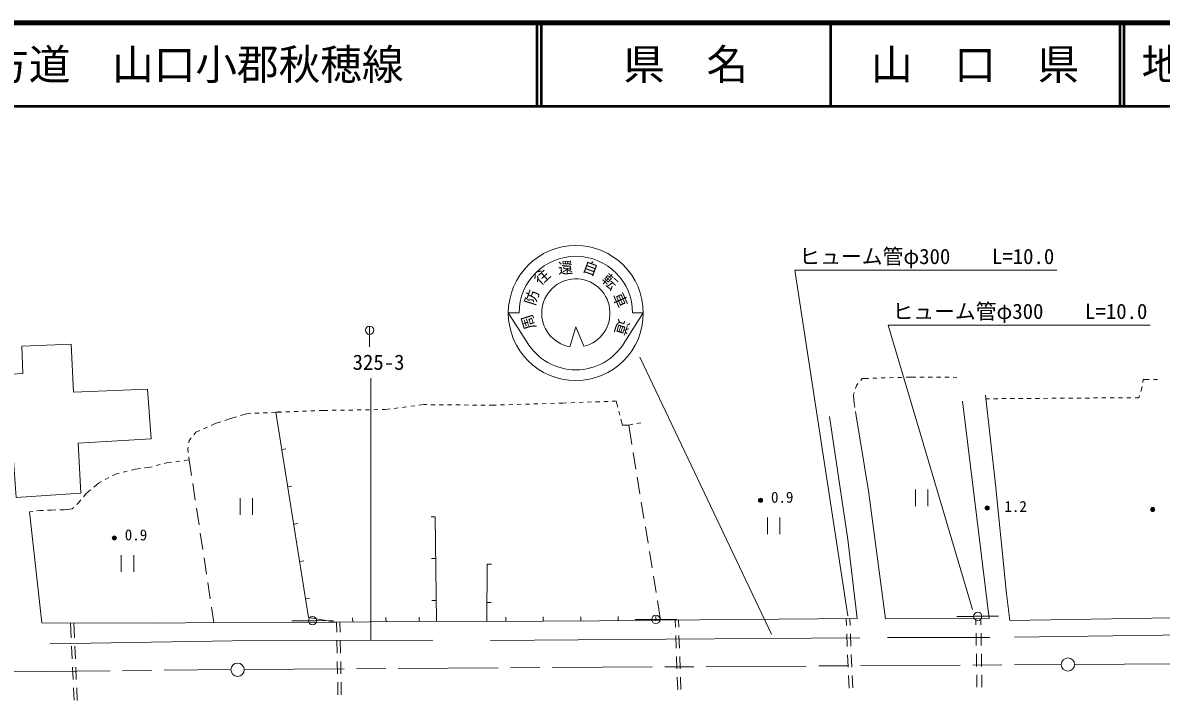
# Model space of a CAD drawing. Units: millimetres, scale not verified. Extents: x 40000 to 680000, y 20000 to 380000.
# Drawn here: x 236008 to 372734, y 299304 to 380000 of the extents above; entities that cross this region are included whole.
import ezdxf
from ezdxf.enums import TextEntityAlignment as Align

# ---------------------------------------------------------------- set-up
doc = ezdxf.new("R2010")
doc.units = ezdxf.units.MM
doc.header["$LTSCALE"] = 1000
doc.linetypes.add('CHAIN', pattern=[18.5, 12, -1.5, 3.5, -1.5])
for name, color, linetype, lineweight in [('M-BGD', 7, 'Continuous', 13), ('M-BMK', 2, 'CHAIN', 13), ('M-BMK-SRVR', 3, 'Continuous', 13), ('M-STR-HTXT', 7, 'Continuous', 13), ('M-STR-STRC', 7, 'Continuous', 13), ('M-STR-STRD', 7, 'Continuous', 13), ('M-TTL', 2, 'Continuous', 140), ('M-TTL-LINE', 7, 'Continuous', 50)]:
    doc.layers.add(name, color=color, linetype=linetype, lineweight=lineweight)
doc.layers.add('M-TTL-TXT', color=7, linetype='Continuous')
doc.styles.add('ＭＳ ゴシック', font='')
doc.styles.get('ＭＳ ゴシック').set_extended_font_data('MS Gothic')

msp = doc.modelspace()

# ---------------------------------------------------------------- linework, layer by layer
at = {"layer": 'M-BGD'}
for p, q in [((336119, 336483), (336012, 336131)), ((336314, 336707), (336119, 336483)), ((336837, 337308), (336642, 337085)), ((337584, 337331), (336837, 337308)), ((338583, 337361), (338084, 337346)), ((339583, 337391), (339083, 337376)), ((340582, 337421), (340083, 337406)), ((341582, 337451), (341082, 337436)), ((342829, 337488), (342082, 337466)), ((343252, 337485), (342829, 337488)), ((344252, 337478), (343752, 337482)), ((345252, 337472), (344752, 337475)), ((346252, 337465), (345752, 337468)), ((347252, 337458), (346752, 337462)), ((348175, 337452), (347752, 337455)), ((370439, 336348), (370384, 335999)), ((370572, 337192), (370517, 336842)), ((371287, 337187), (370572, 337192)), ((372287, 337180), (371787, 337184)), ((335867, 335652), (335761, 335299)), ((335761, 335299), (335868, 334331)), ((366099, 334984), (365600, 334980)), ((367099, 334991), (366599, 334987)), ((368099, 334998), (367599, 334995)), ((369099, 335006), (368599, 335002)), ((370025, 335012), (369599, 335009)), ((370119, 335271), (370025, 335012)), ((370384, 335999), (370290, 335741)), ((280117, 333659), (279547, 333586)), ((281109, 333787), (280613, 333723)), ((282101, 333914), (281605, 333850)), ((283092, 334041), (282596, 333978)), ((284158, 334178), (283588, 334105)), ((284534, 334175), (284158, 334178)), ((285534, 334166), (285034, 334170)), ((286534, 334157), (286034, 334162)), ((287534, 334149), (287034, 334153)), ((288534, 334140), (288034, 334144)), ((289534, 334131), (289034, 334136)), ((290534, 334123), (290034, 334127)), ((291534, 334114), (291034, 334118)), ((292410, 334106), (292034, 334110)), ((292882, 334121), (292410, 334106)), ((293881, 334152), (293382, 334136)), ((294881, 334182), (294381, 334167)), ((295881, 334213), (295381, 334198)), ((296880, 334244), (296380, 334229)), ((297880, 334275), (297380, 334259)), ((298879, 334306), (298379, 334290)), ((299879, 334336), (299379, 334321)), ((300850, 334366), (300378, 334352)), ((301313, 334383), (300850, 334366)), ((302313, 334420), (301813, 334401)), ((303312, 334456), (302812, 334438)), ((304311, 334492), (303812, 334474)), ((305311, 334528), (304811, 334510)), ((306310, 334565), (305810, 334547)), ((307273, 334600), (306810, 334583)), ((307460, 333881), (307273, 334600)), ((335868, 334331), (335951, 333833)), ((352100, 334882), (351674, 334879)), ((353100, 334889), (352600, 334886)), ((354100, 334897), (353600, 334893)), ((355100, 334904), (354600, 334900)), ((356100, 334911), (355600, 334908)), ((357100, 334918), (356600, 334915)), ((358100, 334926), (357600, 334922)), ((359100, 334933), (358600, 334929)), ((360100, 334940), (359600, 334937)), ((361100, 334947), (360600, 334944)), ((362100, 334955), (361600, 334951)), ((363100, 334962), (362600, 334958)), ((364100, 334969), (363600, 334966)), ((365100, 334976), (364600, 334973)), ((260962, 332510), (260284, 332284)), ((261674, 332724), (260962, 332510)), ((262864, 333084), (262152, 332869)), ((263389, 333110), (262864, 333084)), ((264388, 333161), (263888, 333136)), ((265386, 333211), (264887, 333186)), ((266411, 333263), (265886, 333237)), ((266411, 333263), (266905, 333342)), ((267089, 333288), (266411, 333263)), ((268088, 333325), (267589, 333306)), ((269088, 333362), (268588, 333343)), ((270087, 333398), (269587, 333380)), ((271086, 333435), (270587, 333417)), ((272264, 333478), (271586, 333453)), ((272656, 333484), (272264, 333478)), ((273656, 333499), (273156, 333492)), ((274656, 333514), (274156, 333506)), ((275656, 333529), (275156, 333521)), ((276656, 333543), (276156, 333536)), ((277655, 333558), (277155, 333551)), ((278655, 333573), (278155, 333565)), ((279547, 333586), (279155, 333580)), ((307713, 332914), (307586, 333397)), ((308026, 331711), (307839, 332430)), ((336032, 333339), (336115, 332842)), ((257269, 331089), (256782, 330877)), ((258186, 331488), (257728, 331289)), ((259132, 331900), (258645, 331688)), ((259810, 332126), (259132, 331900)), ((308780, 331729), (308026, 331711)), ((309260, 331818), (308780, 331729)), ((309161, 329399), (308780, 331729)), ((310233, 331998), (309752, 331909)), ((255993, 329873), (255944, 329581)), ((256233, 330178), (255993, 329873)), ((256782, 330877), (256542, 330571)), ((255862, 329088), (255813, 328796)), ((255813, 328796), (255868, 328416)), ((267122, 328788), (267616, 328867)), ((309646, 326438), (309323, 328412)), ((252521, 326985), (252038, 326858)), ((253266, 327182), (253005, 327113)), ((253886, 327263), (253266, 327182)), ((254877, 327394), (254382, 327328)), ((255993, 327540), (255373, 327459)), ((255939, 327921), (255993, 327540)), ((255993, 327540), (256275, 325690)), ((246339, 325414), (245896, 325182)), ((247149, 325836), (246782, 325645)), ((247596, 325949), (247149, 325836)), ((248566, 326193), (248081, 326071)), ((249499, 326428), (249051, 326315)), ((250148, 326513), (249499, 326428)), ((251293, 326661), (250644, 326577)), ((251554, 326730), (251293, 326661)), ((310131, 323478), (309808, 325452)), ((245086, 324760), (244531, 324285)), ((245452, 324951), (245086, 324760)), ((256425, 324702), (256727, 322724)), ((267833, 324313), (268327, 324391)), ((242991, 322735), (242700, 322374)), ((243597, 323486), (243305, 323125)), ((244151, 323960), (243597, 323486)), ((262114, 322943), (262114, 320943)), ((263614, 322943), (263614, 320943)), ((343218, 323984), (343218, 321984)), ((344718, 323984), (344718, 321984)), ((237197, 321365), (236820, 321324)), ((238071, 321459), (237694, 321418)), ((238494, 321482), (238071, 321459)), ((239417, 321531), (238994, 321508)), ((239965, 321543), (239417, 321531)), ((241013, 321567), (240465, 321554)), ((241928, 321656), (241013, 321567)), ((242131, 321845), (241928, 321656)), ((242700, 322374), (242497, 322185)), ((256877, 321736), (257178, 319759)), ((310616, 320517), (310293, 322491)), ((285553, 320706), (285053, 320701)), ((325440, 320647), (325440, 318647)), ((326940, 320647), (326940, 318647)), ((257329, 318770), (257630, 316793)), ((268544, 319838), (269038, 319916)), ((311101, 317557), (310778, 319530)), ((247834, 316126), (247834, 314126)), ((249334, 316126), (249334, 314126)), ((311586, 314596), (311263, 316570)), ((257781, 315804), (258082, 313827)), ((269255, 315363), (269749, 315441)), ((285603, 315697), (285103, 315692)), ((291795, 315019), (292295, 315016)), ((312071, 311636), (311748, 313609)), ((258233, 312838), (258534, 310861)), ((269966, 310888), (270460, 310966)), ((285653, 310688), (285153, 310683)), ((291772, 310450), (292272, 310448)), ((312614, 308318), (312233, 310649)), ((258684, 309873), (258966, 308022)), ((241833, 306184), (241753, 307980)), ((242218, 306183), (242138, 307978)), ((270306, 308241), (268307, 308217)), ((270306, 308247), (271306, 308247)), ((271306, 308250), (273306, 308262)), ((273698, 308077), (273721, 306852)), ((274103, 308090), (274126, 306865)), ((275633, 308094), (275628, 308594)), ((279633, 308130), (279628, 308630)), ((283632, 308166), (283628, 308666)), ((285678, 308184), (291760, 308166)), ((294012, 308178), (294009, 308678)), ((298517, 308202), (298514, 308702)), ((303022, 308226), (303019, 308726)), ((307526, 308250), (307524, 308750)), ((311545, 308401), (309545, 308392)), ((311545, 308404), (312545, 308404)), ((312031, 308273), (312029, 308773)), ((312545, 308409), (314544, 308433)), ((314367, 308333), (314397, 307463)), ((314753, 308336), (314783, 307467)), ((334894, 308505), (334929, 307662)), ((335334, 308511), (335368, 307668)), ((350204, 308767), (348204, 308733)), ((350204, 308776), (351204, 308776)), ((350486, 307753), (350475, 308519)), ((351087, 307755), (351075, 308521)), ((351204, 308777), (353204, 308783)), ((314432, 306464), (314485, 304965)), ((314819, 306467), (314871, 304968)), ((334970, 306663), (335032, 305165)), ((335410, 306669), (335472, 305171)), ((350525, 305253), (350502, 306753)), ((351125, 305255), (351102, 306755)), ((241944, 303687), (241877, 305185)), ((242330, 303685), (242263, 305184)), ((273739, 305852), (273767, 304352)), ((274144, 305865), (274172, 304365)), ((314520, 303966), (314573, 302466)), ((314906, 303969), (314959, 302470)), ((335074, 304165), (335136, 302667)), ((335513, 304171), (335575, 302673)), ((350563, 302753), (350540, 304253)), ((351163, 302755), (351140, 304255)), ((242055, 301189), (241989, 302688)), ((242441, 301188), (242374, 302686)), ((273785, 303352), (273813, 301853)), ((274190, 303366), (274218, 301866)), ((273831, 300853), (273859, 299353)), ((274236, 300866), (274264, 299366)), ((314608, 301467), (314660, 299968)), ((314994, 301470), (315046, 299971)), ((335177, 301668), (335239, 300169)), ((335617, 301674), (335679, 300175)), ((350601, 300254), (350578, 301753)), ((351202, 300256), (351179, 301756)), ((242167, 298692), (242100, 300190)), ((242553, 298690), (242486, 300189))]:
    msp.add_line(p, q, dxfattribs=at)
msp.add_lwpolyline([(218822, 336887), (236026, 337927), (235901, 341174), (241830, 341417), (242117, 335658), (251006, 336044), (251418, 330052), (242655, 329541), (242978, 323549), (235219, 323038), (234914, 327505), (219199, 326590), (219163, 327343), (218302, 327289), (218177, 330787), (219127, 330823)], close=True, dxfattribs=at)
for points in [[(351624, 335326), (352843, 324598), (354153, 311485), (354566, 308273), (378927, 308668), (397028, 308830), (415022, 308525), (428476, 307807), (433625, 307466)], [(336115, 332842), (337586, 323818), (339613, 308480), (352072, 308525), (349830, 326787), (348861, 334573)], [(285553, 320706), (285678, 308184), (273587, 308076), (270322, 308650), (266411, 333263)], [(312031, 308273), (312614, 308318), (336223, 308516), (335110, 317988), (332886, 332734)], [(236820, 321324), (238291, 307995), (252096, 307933), (258966, 308022), (273587, 308076)], [(312031, 308273), (291760, 308166), (291795, 315019)]]:
    msp.add_lwpolyline(points, dxfattribs=at)
for centre, radius in [((324611, 322691), 250), ((324611, 322691), 204), ((324611, 322691), 159), ((324611, 322691), 114), ((324611, 322691), 68.2), ((324611, 322691), 22.7), ((351825, 321764), 250), ((351825, 321764), 204), ((351825, 321764), 159), ((351825, 321764), 114), ((351825, 321764), 68.2), ((351825, 321764), 22.7), ((371702, 321585), 250), ((371702, 321585), 204), ((371702, 321585), 159), ((371702, 321585), 114), ((371702, 321585), 68.2), ((371702, 321585), 22.7), ((247005, 318170), 250), ((247005, 318170), 204), ((247005, 318170), 159), ((247005, 318170), 114), ((247005, 318170), 68.2), ((247005, 318170), 22.7), ((350704, 308776), 500), ((270806, 308247), 500), ((312045, 308404), 500)]:
    msp.add_circle(centre, radius, dxfattribs=at)
at = {"layer": 'M-BMK'}
for p, q in [((234490, 302095), (261003, 302379)), ((262602, 302401), (360732, 302987)), ((362332, 302998), (402921, 303285))]:
    msp.add_line(p, q, dxfattribs=at)
at = {"layer": 'M-BMK-SRVR'}
for centre in [(361532, 302992), (261803, 302362)]:
    msp.add_circle(centre, 800, dxfattribs=at)
at = {"layer": 'M-STR-HTXT'}
for p, q in [((335110, 308839), (328751, 350297)), ((328751, 350297), (360201, 350297)), ((350072, 309601), (339936, 343704)), ((339936, 343704), (371386, 343704))]:
    msp.add_line(p, q, dxfattribs=at)
at = {"layer": 'M-STR-STRC'}
for p, q in [((294320, 345177), (295609, 345177)), ((296558, 341695), (294320, 345177)), ((310534, 345177), (308303, 341703)), ((309247, 345177), (310534, 345177)), ((277664, 343603), (277664, 341103)), ((325921, 306623), (310098, 339883)), ((277825, 305896), (277807, 337371))]:
    msp.add_line(p, q, dxfattribs=at)
msp.add_lwpolyline([(303401, 341180), (302416, 343528), (301720, 341125)], dxfattribs=at)
for centre, radius in [((302428, 345165), 8108), ((277664, 343103), 500)]:
    msp.add_circle(centre, radius, dxfattribs=at)
for radius, start, end in [(6819, 0.09965, 179.90035), (4102, 283.71965, 260.06115), (6819, 210.5904, 329.48207)]:
    msp.add_arc((302428, 345165), radius, start, end, dxfattribs=at)
at = {"layer": 'M-STR-STRD'}
msp.add_line((352135, 306228), (339846, 306246), dxfattribs=at)
for points in [[(433275, 305421), (419426, 306246), (416412, 306497), (398706, 306587), (378811, 306605), (355113, 306264)], [(285274, 305923), (261182, 305834), (239278, 305457)], [(336545, 306210), (313242, 306049), (292199, 305888)]]:
    msp.add_lwpolyline(points, dxfattribs=at)
at = {"layer": 'M-TTL'}
msp.add_line((680000, 380000), (40000, 380000), dxfattribs=at)
at = {"layer": 'M-TTL-LINE'}
for p, q in [((297750, 380000), (297750, 370000)), ((298250, 380000), (298250, 370000)), ((333000, 380000), (333000, 370000)), ((367750, 380000), (367750, 370000)), ((368250, 380000), (368250, 370000)), ((40000, 370000), (680000, 370000))]:
    msp.add_line(p, q, dxfattribs=at)

# ---------------------------------------------------------------- texts
at = {"layer": 'M-BGD', "style": 'ＭＳ ゴシック'}
for s, p in [('0.9', (325867, 322009)), ('1.2', (353906, 320903)), ('0.9', (248261, 317488))]:
    msp.add_text(s, height=1320, dxfattribs=at).set_placement(p, align=Align.BOTTOM_LEFT)
at = {"layer": 'M-STR-HTXT', "style": 'ＭＳ ゴシック'}
for p in [(344576, 350497), (355761, 343904)]:
    msp.add_text('ヒューム管φ300\u3000\u3000L=10.0', height=1833, dxfattribs=at).set_placement(p, align=Align.BOTTOM_CENTER)
at = {"layer": 'M-STR-STRC', "style": 'ＭＳ ゴシック'}
for s, rotation, p in [('還', 4.673, (301272, 349536)), ('往', 42.306, (299078, 348720)), ('自', 339.55, (303814, 349563)), ('転', 317.008, (305814, 348164)), ('防', 72.102, (298145, 346729)), ('車', 293.991, (306789, 346289)), ('周', 107.555, (297738, 344405)), ('道', 251.758, (306965, 343778))]:
    msp.add_text(s, height=1320, rotation=rotation, dxfattribs=at).set_placement(p, align=Align.BOTTOM_CENTER)
msp.add_text('325-3', height=1833, dxfattribs=at).set_placement((275619, 339267), align=Align.MIDDLE_LEFT)
at = {"layer": 'M-TTL-TXT', "style": 'ＭＳ ゴシック'}
for s, p in [('主要地方道\u3000山口小郡秋穂線', (216734, 375000)), ('地 名', (370380, 375000))]:
    msp.add_text(s, height=3666, dxfattribs=at).set_placement(p, align=Align.MIDDLE_LEFT)
for s, p in [('県\u3000名', (315625, 375000)), ('山\u3000口\u3000県', (350375, 375000))]:
    msp.add_text(s, height=3666, dxfattribs=at).set_placement(p, align=Align.MIDDLE_CENTER)

doc.saveas('drawing.dxf')
